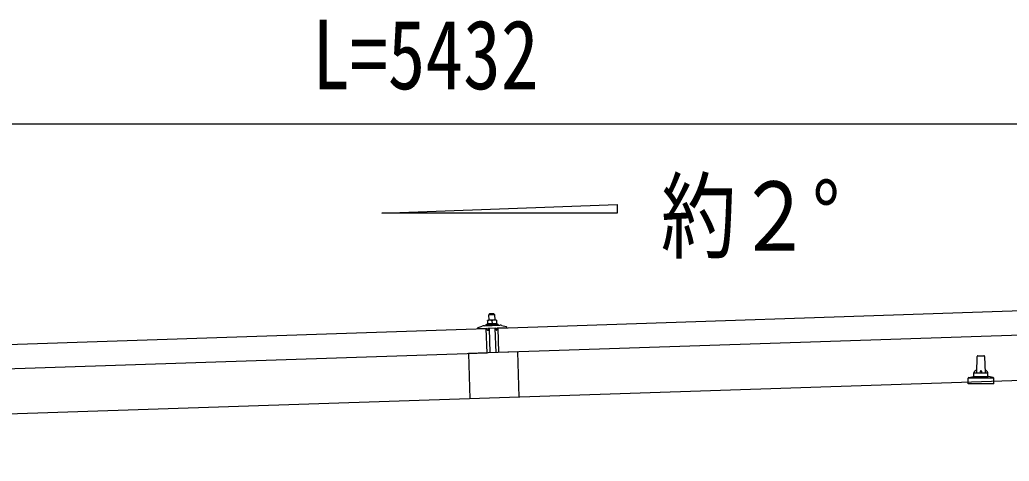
# Model space of a CAD drawing. Units: millimetres, scale not verified. Extents: x -12615 to 12615, y -8910 to 8910.
# Drawn here: x -352 to 1061, y -2346 to -1716 of the extents above; entities that cross this region are included whole.
import ezdxf
from ezdxf.enums import TextEntityAlignment as Align

# ---------------------------------------------------------------- set-up
doc = ezdxf.new("R2010")
doc.units = ezdxf.units.MM
doc.header["$LTSCALE"] = 40
for name, color, linetype in [('0-4_YKK_13', 4, 'Continuous'), ('0-5_YKK_A1', 4, 'Continuous'), ('0-6_YKK_D', 6, 'Continuous')]:
    doc.layers.add(name, color=color, linetype=linetype)
doc.styles.add('ＭＳ ゴシック', font='')
doc.styles.get('ＭＳ ゴシック').set_extended_font_data('MS Gothic')

msp = doc.modelspace()

# ---------------------------------------------------------------- linework, layer by layer
at = {"layer": '0-4_YKK_13'}
for p, q in [((331.27, -2155.75), (1464.64, -2117.97)), ((319.15, -2144.58), (315.9, -2144.69)), ((315.9, -2144.69), (315.9, -2144.69)), ((315.9, -2144.69), (315.9, -2144.69)), ((315.9, -2144.69), (315.9, -2144.69)), ((315.9, -2144.7), (315.9, -2144.69)), ((315.9, -2144.7), (315.9, -2144.7)), ((315.9, -2144.7), (315.9, -2144.7)), ((315.9, -2144.7), (315.9, -2144.7)), ((315.9, -2144.7), (315.9, -2144.7)), ((315.9, -2144.7), (315.9, -2144.7)), ((315.9, -2144.7), (315.9, -2144.7)), ((315.9, -2144.71), (315.9, -2144.7)), ((315.9, -2144.71), (315.9, -2144.71)), ((315.9, -2144.71), (315.9, -2144.71)), ((315.9, -2144.72), (315.9, -2144.71)), ((315.9, -2144.73), (315.9, -2144.72)), ((315.9, -2144.74), (315.9, -2144.73)), ((315.9, -2144.75), (315.9, -2144.74)), ((315.91, -2144.76), (315.9, -2144.75)), ((315.91, -2144.77), (315.91, -2144.76)), ((315.91, -2144.79), (315.91, -2144.77)), ((315.91, -2144.81), (315.91, -2144.79)), ((315.91, -2144.82), (315.91, -2144.81)), ((315.91, -2144.84), (315.91, -2144.82)), ((315.91, -2144.86), (315.91, -2144.84)), ((315.91, -2144.88), (315.91, -2144.86)), ((315.91, -2144.91), (315.91, -2144.88)), ((315.91, -2144.93), (315.91, -2144.91)), ((315.91, -2144.95), (315.91, -2144.93)), ((315.91, -2144.97), (315.91, -2144.95)), ((315.91, -2145), (315.91, -2144.97)), ((315.91, -2145.02), (315.91, -2145)), ((315.91, -2145.05), (315.91, -2145.02)), ((315.92, -2145.07), (315.91, -2145.05)), ((315.92, -2145.09), (315.92, -2145.07)), ((315.92, -2145.11), (315.92, -2145.09)), ((315.92, -2145.13), (315.92, -2145.11)), ((315.92, -2145.15), (315.92, -2145.13)), ((315.92, -2145.16), (315.92, -2145.15)), ((315.92, -2145.18), (315.92, -2145.16)), ((315.92, -2145.19), (315.92, -2145.18)), ((315.92, -2145.21), (315.92, -2145.19)), ((316.17, -2145.19), (315.92, -2145.27)), ((315.92, -2145.27), (315.92, -2145.21)), ((315.92, -2145.27), (316.09, -2150.27)), ((316.22, -2145.17), (316.17, -2145.19)), ((316.28, -2145.15), (316.22, -2145.17)), ((316.34, -2145.13), (316.28, -2145.15)), ((316.41, -2145.11), (316.34, -2145.13)), ((316.48, -2145.08), (316.41, -2145.11)), ((316.55, -2145.06), (316.48, -2145.08)), ((316.63, -2145.03), (316.55, -2145.06)), ((316.72, -2145), (316.63, -2145.03)), ((316.81, -2144.97), (316.72, -2145)), ((316.91, -2144.94), (316.81, -2144.97)), ((317, -2144.91), (316.91, -2144.94)), ((317.1, -2144.87), (317, -2144.91)), ((317.21, -2144.85), (317.1, -2144.87)), ((317.31, -2144.82), (317.21, -2144.85)), ((317.41, -2144.79), (317.31, -2144.82)), ((317.51, -2144.77), (317.41, -2144.79)), ((317.62, -2144.75), (317.51, -2144.77)), ((317.73, -2144.73), (317.62, -2144.75)), ((317.83, -2144.71), (317.73, -2144.73)), ((317.94, -2144.69), (317.83, -2144.71)), ((318.05, -2144.67), (317.94, -2144.69)), ((318.15, -2144.66), (318.05, -2144.67)), ((319.1, -2135.58), (318.13, -2136.61)), ((318.13, -2136.61), (326.13, -2136.34)), ((318.4, -2144.61), (318.13, -2136.61)), ((318.25, -2144.65), (318.15, -2144.66)), ((318.34, -2144.64), (318.25, -2144.65)), ((318.43, -2144.63), (318.34, -2144.64)), ((318.51, -2144.62), (318.43, -2144.63)), ((318.58, -2144.61), (318.51, -2144.62)), ((318.66, -2144.6), (318.58, -2144.61)), ((318.72, -2144.6), (318.66, -2144.6)), ((318.78, -2144.6), (318.72, -2144.6)), ((318.84, -2144.59), (318.78, -2144.6)), ((318.89, -2144.59), (318.84, -2144.59)), ((318.93, -2144.59), (318.89, -2144.59)), ((318.98, -2144.59), (318.93, -2144.59)), ((319.01, -2144.59), (318.98, -2144.59)), ((319.04, -2144.59), (319.01, -2144.59)), ((319.07, -2144.58), (319.04, -2144.59)), ((319.09, -2144.58), (319.07, -2144.58)), ((319.1, -2144.58), (319.09, -2144.58)), ((325.1, -2135.38), (319.1, -2135.58)), ((319.11, -2144.58), (319.1, -2144.58)), ((319.15, -2144.58), (319.11, -2144.58)), ((325.65, -2144.36), (319.15, -2144.58)), ((319.43, -2144.59), (319.15, -2144.58)), ((319.49, -2144.59), (319.43, -2144.59)), ((319.55, -2144.59), (319.49, -2144.59)), ((319.62, -2144.59), (319.55, -2144.59)), ((319.7, -2144.59), (319.62, -2144.59)), ((319.78, -2144.59), (319.7, -2144.59)), ((319.86, -2144.6), (319.78, -2144.59)), ((319.95, -2144.6), (319.86, -2144.6)), ((320.05, -2144.6), (319.95, -2144.6)), ((320.15, -2144.6), (320.05, -2144.6)), ((320.26, -2144.6), (320.15, -2144.6)), ((320.37, -2144.61), (320.26, -2144.6)), ((320.48, -2144.61), (320.37, -2144.61)), ((320.59, -2144.62), (320.48, -2144.61)), ((320.7, -2144.64), (320.59, -2144.62)), ((320.81, -2144.65), (320.7, -2144.64)), ((320.92, -2144.67), (320.81, -2144.65)), ((321.02, -2144.69), (320.92, -2144.67)), ((321.13, -2144.71), (321.02, -2144.69)), ((321.24, -2144.73), (321.13, -2144.71)), ((321.35, -2144.76), (321.24, -2144.73)), ((321.45, -2144.79), (321.35, -2144.76)), ((321.55, -2144.82), (321.45, -2144.79)), ((321.65, -2144.84), (321.55, -2144.82)), ((321.73, -2144.87), (321.65, -2144.84)), ((321.82, -2144.89), (321.73, -2144.87)), ((321.9, -2144.91), (321.82, -2144.89)), ((321.97, -2144.93), (321.9, -2144.91)), ((322.03, -2144.95), (321.97, -2144.93)), ((322.1, -2144.97), (322.03, -2144.95)), ((322.15, -2144.98), (322.1, -2144.97)), ((322.42, -2145.05), (322.15, -2144.98)), ((322.67, -2144.97), (322.42, -2145.05)), ((322.42, -2145.05), (322.59, -2150.06)), ((322.72, -2144.95), (322.67, -2144.97)), ((322.77, -2144.93), (322.72, -2144.95)), ((322.84, -2144.91), (322.77, -2144.93)), ((322.9, -2144.89), (322.84, -2144.91)), ((322.97, -2144.87), (322.9, -2144.89)), ((323.05, -2144.84), (322.97, -2144.87)), ((323.13, -2144.81), (323.05, -2144.84)), ((323.22, -2144.78), (323.13, -2144.81)), ((323.31, -2144.75), (323.22, -2144.78)), ((323.4, -2144.72), (323.31, -2144.75)), ((323.5, -2144.69), (323.4, -2144.72)), ((323.6, -2144.66), (323.5, -2144.69)), ((323.7, -2144.63), (323.6, -2144.66)), ((323.8, -2144.6), (323.7, -2144.63)), ((323.91, -2144.58), (323.8, -2144.6)), ((324.01, -2144.55), (323.91, -2144.58)), ((324.12, -2144.53), (324.01, -2144.55)), ((324.22, -2144.51), (324.12, -2144.53)), ((324.33, -2144.49), (324.22, -2144.51)), ((324.44, -2144.47), (324.33, -2144.49)), ((324.55, -2144.46), (324.44, -2144.47)), ((324.65, -2144.44), (324.55, -2144.46)), ((324.75, -2144.43), (324.65, -2144.44)), ((324.84, -2144.42), (324.75, -2144.43)), ((324.92, -2144.41), (324.84, -2144.42)), ((325, -2144.4), (324.92, -2144.41)), ((325.08, -2144.39), (325, -2144.4)), ((325.15, -2144.39), (325.08, -2144.39)), ((325.1, -2135.38), (326.13, -2136.34)), ((325.22, -2144.38), (325.15, -2144.39)), ((325.28, -2144.38), (325.22, -2144.38)), ((325.33, -2144.38), (325.28, -2144.38)), ((325.39, -2144.38), (325.33, -2144.38)), ((325.43, -2144.37), (325.39, -2144.38)), ((325.47, -2144.37), (325.43, -2144.37)), ((325.51, -2144.37), (325.47, -2144.37)), ((325.54, -2144.37), (325.51, -2144.37)), ((325.56, -2144.37), (325.54, -2144.37)), ((325.58, -2144.37), (325.56, -2144.37)), ((325.6, -2144.37), (325.58, -2144.37)), ((325.61, -2144.37), (325.6, -2144.37)), ((325.65, -2144.36), (325.61, -2144.37)), ((328.9, -2144.26), (325.65, -2144.36)), ((325.93, -2144.37), (325.65, -2144.36)), ((325.98, -2144.37), (325.93, -2144.37)), ((326.05, -2144.37), (325.98, -2144.37)), ((326.12, -2144.37), (326.05, -2144.37)), ((326.19, -2144.38), (326.12, -2144.37)), ((326.13, -2136.34), (326.4, -2144.34)), ((326.27, -2144.38), (326.19, -2144.38)), ((326.36, -2144.38), (326.27, -2144.38)), ((326.45, -2144.38), (326.36, -2144.38)), ((326.55, -2144.38), (326.45, -2144.38)), ((326.65, -2144.39), (326.55, -2144.38)), ((326.76, -2144.39), (326.65, -2144.39)), ((326.87, -2144.39), (326.76, -2144.39)), ((326.98, -2144.4), (326.87, -2144.39)), ((327.08, -2144.41), (326.98, -2144.4)), ((327.19, -2144.42), (327.08, -2144.41)), ((327.3, -2144.43), (327.19, -2144.42)), ((327.41, -2144.45), (327.3, -2144.43)), ((327.52, -2144.47), (327.41, -2144.45)), ((327.63, -2144.49), (327.52, -2144.47)), ((327.74, -2144.52), (327.63, -2144.49)), ((327.84, -2144.55), (327.74, -2144.52)), ((327.95, -2144.57), (327.84, -2144.55)), ((328.05, -2144.6), (327.95, -2144.57)), ((328.14, -2144.63), (328.05, -2144.6)), ((328.23, -2144.65), (328.14, -2144.63)), ((328.31, -2144.67), (328.23, -2144.65)), ((328.39, -2144.69), (328.31, -2144.67)), ((328.46, -2144.71), (328.39, -2144.69)), ((328.53, -2144.73), (328.46, -2144.71)), ((328.59, -2144.75), (328.53, -2144.73)), ((328.65, -2144.76), (328.59, -2144.75)), ((328.91, -2144.84), (328.65, -2144.76)), ((328.9, -2144.26), (328.9, -2144.27)), ((328.9, -2144.26), (328.9, -2144.26)), ((328.9, -2144.26), (328.9, -2144.26)), ((328.9, -2144.26), (328.9, -2144.26)), ((328.9, -2144.26), (328.9, -2144.26)), ((328.9, -2144.26), (328.9, -2144.26)), ((328.9, -2144.26), (328.9, -2144.26)), ((328.9, -2144.27), (328.9, -2144.28)), ((328.9, -2144.27), (328.9, -2144.27)), ((328.9, -2144.27), (328.9, -2144.27)), ((328.9, -2144.27), (328.9, -2144.27)), ((328.9, -2144.27), (328.9, -2144.27)), ((328.9, -2144.28), (328.9, -2144.29)), ((328.9, -2144.28), (328.9, -2144.28)), ((328.9, -2144.29), (328.9, -2144.3)), ((328.9, -2144.29), (328.9, -2144.29)), ((328.9, -2144.3), (328.9, -2144.31)), ((328.9, -2144.31), (328.9, -2144.33)), ((328.9, -2144.33), (328.9, -2144.34)), ((328.9, -2144.34), (328.9, -2144.36)), ((328.9, -2144.36), (328.9, -2144.37)), ((328.9, -2144.37), (328.9, -2144.39)), ((328.9, -2144.39), (328.9, -2144.41)), ((328.9, -2144.41), (328.9, -2144.43)), ((328.9, -2144.43), (328.9, -2144.45)), ((328.9, -2144.45), (328.9, -2144.47)), ((328.9, -2144.47), (328.9, -2144.49)), ((328.9, -2144.49), (328.9, -2144.52)), ((328.9, -2144.52), (328.91, -2144.54)), ((328.91, -2144.54), (328.91, -2144.56)), ((328.91, -2144.56), (328.91, -2144.59)), ((328.91, -2144.59), (328.91, -2144.61)), ((328.91, -2144.61), (328.91, -2144.63)), ((328.91, -2144.63), (328.91, -2144.66)), ((328.91, -2144.66), (328.91, -2144.68)), ((328.91, -2144.68), (328.91, -2144.7)), ((328.91, -2144.7), (328.91, -2144.71)), ((328.91, -2144.71), (328.91, -2144.73)), ((328.91, -2144.73), (328.91, -2144.75)), ((328.91, -2144.75), (328.91, -2144.76)), ((328.91, -2144.76), (328.91, -2144.77)), ((328.91, -2144.77), (328.91, -2144.84)), ((328.91, -2144.84), (329.08, -2149.84)), ((-819.09, -2194.1), (314.28, -2156.32)), ((302.28, -2156.15), (302.26, -2155.52)), ((302.59, -2155.03), (308.72, -2152.89)), ((315.36, -2156.21), (302.79, -2156.63)), ((311.68, -2152.33), (333.62, -2151.6)), ((314.1, -2150.75), (331.09, -2150.19)), ((314.15, -2152.25), (331.14, -2151.69)), ((315.45, -2191.3), (314.28, -2156.32)), ((316.3, -2158.77), (315.87, -2156.61)), ((316.28, -2150.23), (316.09, -2150.27)), ((316.32, -2150.22), (316.28, -2150.23)), ((316.36, -2150.2), (316.32, -2150.22)), ((316.41, -2150.19), (316.36, -2150.2)), ((316.47, -2150.18), (316.41, -2150.19)), ((316.52, -2150.16), (316.47, -2150.18)), ((316.59, -2150.15), (316.52, -2150.16)), ((316.65, -2150.13), (316.59, -2150.15)), ((316.72, -2150.11), (316.65, -2150.13)), ((316.8, -2150.09), (316.72, -2150.11)), ((316.88, -2150.07), (316.8, -2150.09)), ((317.09, -2159.16), (316.81, -2159.17)), ((316.97, -2150.05), (316.88, -2150.07)), ((317.05, -2150.03), (316.97, -2150.05)), ((317.15, -2150.01), (317.05, -2150.03)), ((317.25, -2149.99), (317.15, -2150.01)), ((317.35, -2149.97), (317.25, -2149.99)), ((317.3, -2156.45), (317.38, -2158.85)), ((317.46, -2149.95), (317.35, -2149.97)), ((317.57, -2149.93), (317.46, -2149.95)), ((317.69, -2149.91), (317.57, -2149.93)), ((327.98, -2155.79), (317.59, -2156.14)), ((317.81, -2149.89), (317.69, -2149.91)), ((317.94, -2149.87), (317.81, -2149.89)), ((318.07, -2149.85), (317.94, -2149.87)), ((318.2, -2149.83), (318.07, -2149.85)), ((318.33, -2149.82), (318.2, -2149.83)), ((318.46, -2149.8), (318.33, -2149.82)), ((318.59, -2149.79), (318.46, -2149.8)), ((318.72, -2149.78), (318.59, -2149.79)), ((318.86, -2149.77), (318.72, -2149.78)), ((319.95, -2191.08), (318.78, -2156.1)), ((318.99, -2149.76), (318.86, -2149.77)), ((319.12, -2149.75), (318.99, -2149.76)), ((319.26, -2149.75), (319.12, -2149.75)), ((319.39, -2149.74), (319.26, -2149.75)), ((319.53, -2149.74), (319.39, -2149.74)), ((319.66, -2149.74), (319.53, -2149.74)), ((319.8, -2149.74), (319.66, -2149.74)), ((319.93, -2149.74), (319.8, -2149.74)), ((320.07, -2149.74), (319.93, -2149.74)), ((320.2, -2149.75), (320.07, -2149.74)), ((320.34, -2149.75), (320.2, -2149.75)), ((320.47, -2149.76), (320.34, -2149.75)), ((320.61, -2149.77), (320.47, -2149.76)), ((320.74, -2149.78), (320.61, -2149.77)), ((320.86, -2149.79), (320.74, -2149.78)), ((320.99, -2149.8), (320.86, -2149.79)), ((321.1, -2149.81), (320.99, -2149.8)), ((321.22, -2149.83), (321.1, -2149.81)), ((321.32, -2149.84), (321.22, -2149.83)), ((321.43, -2149.85), (321.32, -2149.84)), ((321.53, -2149.87), (321.43, -2149.85)), ((321.62, -2149.88), (321.53, -2149.87)), ((321.71, -2149.9), (321.62, -2149.88)), ((321.8, -2149.91), (321.71, -2149.9)), ((321.88, -2149.93), (321.8, -2149.91)), ((321.95, -2149.94), (321.88, -2149.93)), ((322.03, -2149.96), (321.95, -2149.94)), ((322.09, -2149.97), (322.03, -2149.96)), ((322.16, -2149.98), (322.09, -2149.97)), ((322.22, -2149.99), (322.16, -2149.98)), ((322.27, -2150), (322.22, -2149.99)), ((322.32, -2150.01), (322.27, -2150)), ((322.37, -2150.02), (322.32, -2150.01)), ((322.59, -2150.06), (322.37, -2150.02)), ((322.78, -2150.01), (322.59, -2150.06)), ((322.82, -2150), (322.78, -2150.01)), ((322.86, -2149.99), (322.82, -2150)), ((322.91, -2149.97), (322.86, -2149.99)), ((322.96, -2149.96), (322.91, -2149.97)), ((323.02, -2149.95), (322.96, -2149.96)), ((323.08, -2149.93), (323.02, -2149.95)), ((323.15, -2149.91), (323.08, -2149.93)), ((323.22, -2149.89), (323.15, -2149.91)), ((323.3, -2149.88), (323.22, -2149.89)), ((323.38, -2149.85), (323.3, -2149.88)), ((323.46, -2149.83), (323.38, -2149.85)), ((323.55, -2149.81), (323.46, -2149.83)), ((323.65, -2149.79), (323.55, -2149.81)), ((323.74, -2149.77), (323.65, -2149.79)), ((323.85, -2149.75), (323.74, -2149.77)), ((323.96, -2149.73), (323.85, -2149.75)), ((324.07, -2149.71), (323.96, -2149.73)), ((324.19, -2149.69), (324.07, -2149.71)), ((324.31, -2149.67), (324.19, -2149.69)), ((324.43, -2149.65), (324.31, -2149.67)), ((324.56, -2149.63), (324.43, -2149.65)), ((324.69, -2149.62), (324.56, -2149.63)), ((324.82, -2149.6), (324.69, -2149.62)), ((324.96, -2149.59), (324.82, -2149.6)), ((325.09, -2149.57), (324.96, -2149.59)), ((325.22, -2149.56), (325.09, -2149.57)), ((325.35, -2149.55), (325.22, -2149.56)), ((325.49, -2149.54), (325.35, -2149.55)), ((325.62, -2149.54), (325.49, -2149.54)), ((325.76, -2149.53), (325.62, -2149.54)), ((325.89, -2149.53), (325.76, -2149.53)), ((326.03, -2149.52), (325.89, -2149.53)), ((326.16, -2149.52), (326.03, -2149.52)), ((326.3, -2149.52), (326.16, -2149.52)), ((326.43, -2149.52), (326.3, -2149.52)), ((326.57, -2149.53), (326.43, -2149.52)), ((326.7, -2149.53), (326.57, -2149.53)), ((326.83, -2149.54), (326.7, -2149.53)), ((326.78, -2155.83), (327.95, -2190.81)), ((326.97, -2149.54), (326.83, -2149.54)), ((327.1, -2149.55), (326.97, -2149.54)), ((327.23, -2149.56), (327.1, -2149.55)), ((327.36, -2149.57), (327.23, -2149.56)), ((327.48, -2149.58), (327.36, -2149.57)), ((327.6, -2149.6), (327.48, -2149.58)), ((327.71, -2149.61), (327.6, -2149.6)), ((327.82, -2149.62), (327.71, -2149.61)), ((327.92, -2149.64), (327.82, -2149.62)), ((328.02, -2149.65), (327.92, -2149.64)), ((328.12, -2149.67), (328.02, -2149.65)), ((328.21, -2149.68), (328.12, -2149.67)), ((328.29, -2149.7), (328.21, -2149.68)), ((328.37, -2149.71), (328.29, -2149.7)), ((328.37, -2158.48), (328.29, -2156.08)), ((328.45, -2149.73), (328.37, -2149.71)), ((328.52, -2149.74), (328.45, -2149.73)), ((328.59, -2149.75), (328.52, -2149.74)), ((328.65, -2149.76), (328.59, -2149.75)), ((328.71, -2149.77), (328.65, -2149.76)), ((328.96, -2158.76), (328.68, -2158.77)), ((328.77, -2149.78), (328.71, -2149.77)), ((328.82, -2149.79), (328.77, -2149.78)), ((328.86, -2149.8), (328.82, -2149.79)), ((329.08, -2149.84), (328.86, -2149.8)), ((329.07, -2149.42), (331.09, -2150.19)), ((329.72, -2156.15), (329.43, -2158.33)), ((342.77, -2155.3), (330.2, -2155.72)), ((331.09, -2150.19), (331.14, -2151.69)), ((336.61, -2151.96), (342.87, -2153.69)), ((343.23, -2154.15), (343.25, -2154.78)), ((358.93, -2189.78), (288.97, -2192.11)), ((288.97, -2192.11), (291.11, -2256.48)), ((358.93, -2189.78), (361.07, -2254.14)), ((1014.64, -2219.59), (1015.37, -2196.06)), ((1016.37, -2195.09), (1024.91, -2195.09)), ((1025.91, -2196.06), (1026.64, -2219.59)), ((1002.39, -2235.09), (1002.39, -2227.37)), ((1002.77, -2226.59), (1038.51, -2226.59)), ((1003.15, -2226.4), (1009.88, -2224.77)), ((1010.26, -2224.59), (1031.02, -2224.59)), ((1010.64, -2223.8), (1010.64, -2219.59)), ((1011.64, -2219.59), (1029.64, -2219.59)), ((1030.64, -2223.8), (1030.64, -2219.59)), ((1038.13, -2226.4), (1031.4, -2224.77)), ((1038.89, -2235.09), (1038.89, -2227.37)), ((1038.89, -2235.09), (1002.39, -2235.09))]:
    msp.add_line(p, q, dxfattribs=at)
for points in [[(314.15, -2152.25), (314.1, -2150.75), (316.08, -2149.86)], [(1465.81, -2152.95), (332.44, -2190.73), (331.27, -2155.75)], [(315.45, -2191.3), (-817.92, -2229.08), (-819.09, -2194.1)]]:
    msp.add_lwpolyline(points, dxfattribs=at)
for centre, radius, start, end in [((302.76, -2155.5), 0.5, 109.26318, 181.90915), ((302.78, -2156.13), 0.5, 181.90915, 271.90915), ((312.01, -2162.33), 10, 91.90915, 109.26318), ((315.38, -2156.71), 0.5, 11.37147, 91.90915), ((316.79, -2158.67), 0.5, 191.37147, 271.90915), ((317.08, -2158.86), 0.3, 271.90915, 1.90915), ((317.6, -2156.44), 0.3, 91.90915, 181.90915), ((327.99, -2156.09), 0.3, 1.90915, 91.90915), ((328.67, -2158.47), 0.3, 181.90915, 271.90915), ((328.94, -2158.26), 0.5, 271.90915, 352.44683), ((330.22, -2156.22), 0.5, 91.90915, 172.44683), ((333.95, -2161.6), 10, 74.55513, 91.90915), ((342.75, -2154.8), 0.5, 271.90915, 1.90915), ((342.73, -2154.17), 0.5, 1.90915, 74.55513), ((1016.37, -2196.09), 1, 90, 178.60509), ((1024.91, -2196.09), 1, 1.39491, 90), ((1014.73, -2220.22), 4.13, 90, 171.17633), ((1023.97, -2219.59), 4.83, 133.60282, 180), ((1017.31, -2219.59), 4.83, 0, 46.39718), ((1026.55, -2220.22), 4.13, 8.82367, 90), ((1003.39, -2227.37), 1, 103.62699, 180), ((1009.64, -2223.8), 1, 283.62699, 0), ((1011.64, -2220.59), 1, 90, 180), ((1029.64, -2220.59), 1, 0, 90), ((1031.64, -2223.8), 1, 180, 256.37301), ((1037.89, -2227.37), 1, 0, 76.37301)]:
    msp.add_arc(centre, radius, start, end, dxfattribs=at)
at = {"layer": '0-5_YKK_A1'}
for p, q in [((165.33, -1992), (501.33, -1979.58)), ((501.33, -1979.58), (501.33, -1992)), ((501.33, -1992), (165.33, -1992)), ((3011.51, -2165.88), (-2380.55, -2345.58))]:
    msp.add_line(p, q, dxfattribs=at)
at = {"layer": '0-6_YKK_D'}
msp.add_line((2883.82, -1864.74), (-2247.96, -1864.74), dxfattribs=at)

# ---------------------------------------------------------------- texts
at = {"layer": '0-5_YKK_A1', "style": 'ＭＳ ゴシック', "width": 0.8}
msp.add_text('約２°', height=98.97, dxfattribs=at).set_placement((563.67, -2075.25), align=Align.BOTTOM_LEFT)
at = {"layer": '0-6_YKK_D', "style": 'ＭＳ ゴシック', "width": 0.8}
msp.add_text('L=5432', height=98.97, dxfattribs=at).set_placement((65.93, -1844.74), align=Align.BOTTOM_LEFT)

doc.saveas('drawing.dxf')
